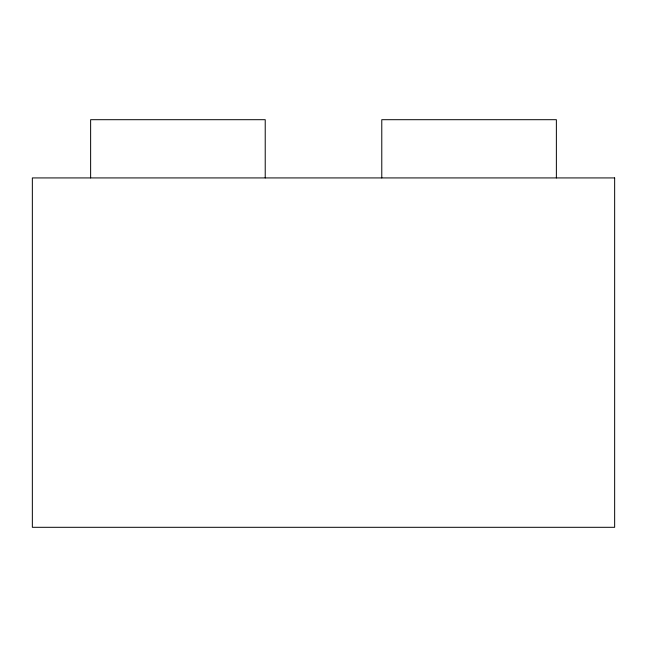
<?xml version="1.0" encoding="UTF-8"?>
<svg xmlns="http://www.w3.org/2000/svg" width="647" height="647" viewBox="0 0 647 647"><rect width="100%" height="100%" fill="white"/><g stroke="black" fill="none" stroke-linecap="round" stroke-linejoin="round"><path stroke-width="0.97" d="M556.371 177.925L556.371 119.695L381.779 119.695L381.779 177.925M265.221 177.925L265.221 119.695L90.629 119.695L90.629 177.925M614.65 177.925L32.35 177.925L32.35 527.305L614.65 527.305L614.65 177.925"/></g></svg>
